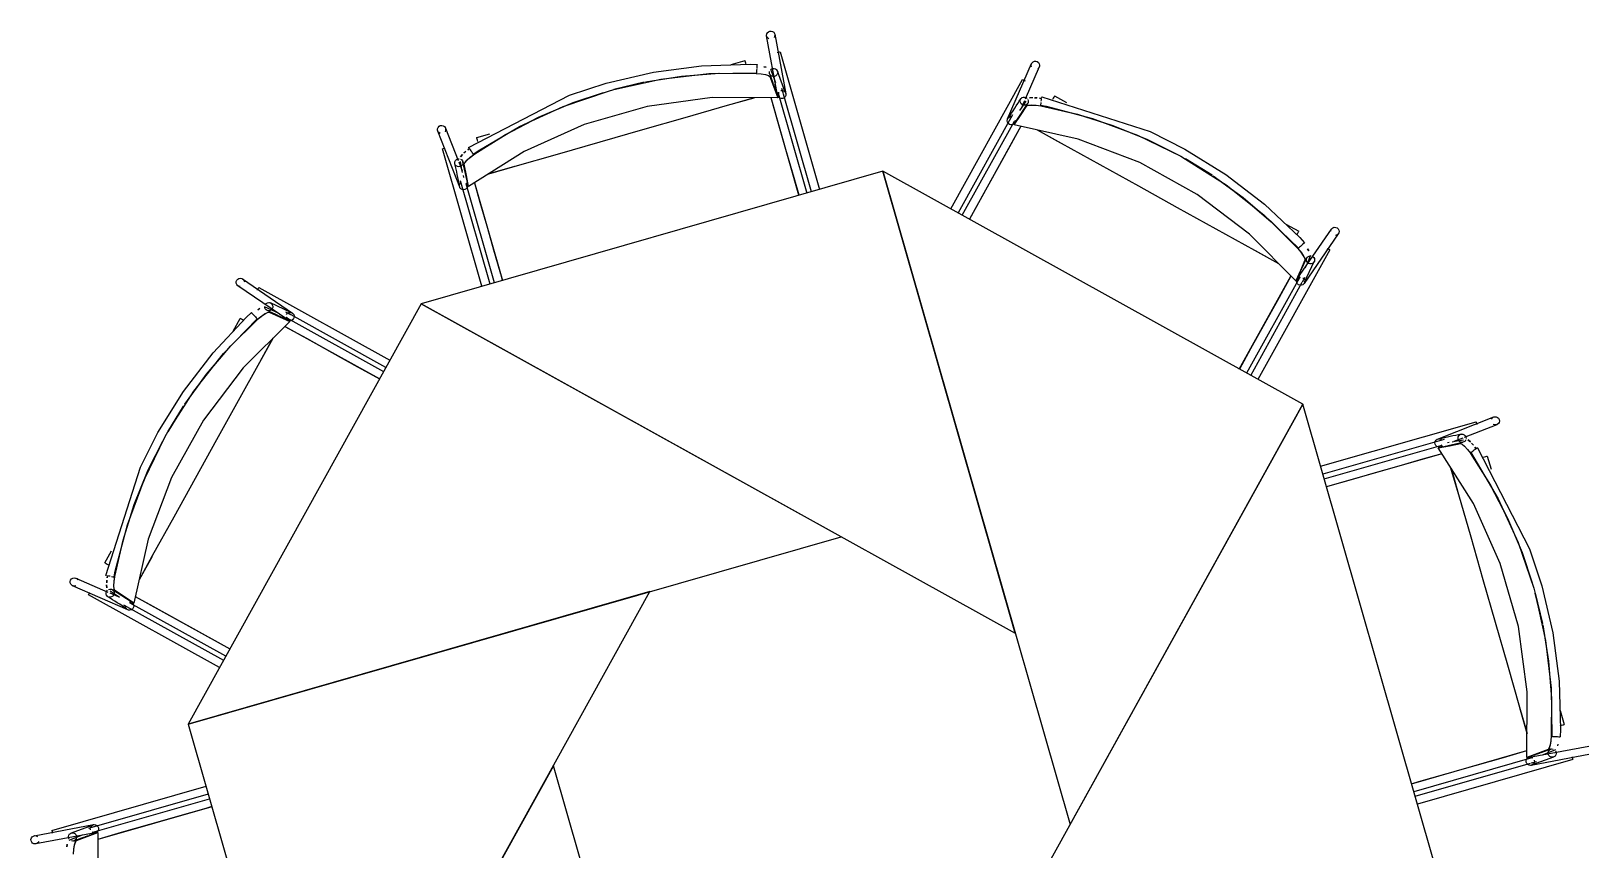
# Model space of a CAD drawing. Header units: metres. Extents: x 3.2 to 22.3, y 0.7 to 22.8.
# Drawn here: x 15.947 to 16.755, y 17.988 to 18.415 of the extents above; entities that cross this region are included whole.
import ezdxf

# ---------------------------------------------------------------- set-up
doc = ezdxf.new("R2010")
doc.units = ezdxf.units.M
for name, color, linetype in [('ARREDI', 9, 'Continuous'), ('PARETI_STRUTTURE', 7, 'Continuous'), ('PORTE_SCALE', 2, 'Continuous')]:
    doc.layers.add(name, color=color, linetype=linetype)

msp = doc.modelspace()

# ---------------------------------------------------------------- linework, layer by layer
at = {"layer": 'ARREDI'}
for points in [[(16.33163, 18.41049), (16.33104, 18.41092), (16.33062, 18.41154), (16.33047, 18.41202), (16.33047, 18.41203), (16.33044, 18.41227), (16.33052, 18.41302), (16.33086, 18.41368)], [(16.33085, 18.41368), (16.33139, 18.41419), (16.33209, 18.4145), (16.33284, 18.41455), (16.33356, 18.41434), (16.33416, 18.4139), (16.33457, 18.41329), (16.33472, 18.41282), (16.33472, 18.4128), (16.33475, 18.41257), (16.33467, 18.41182), (16.33434, 18.41115)], [(16.33604, 18.40327), (16.33668, 18.40345)], [(16.33746, 18.40367), (16.33718, 18.40359), (16.33668, 18.40345)], [(16.33751, 18.40368), (16.33749, 18.40368)], [(16.31926, 18.3991), (16.31925, 18.39913)], [(16.31985, 18.39703), (16.31964, 18.39774), (16.31946, 18.39837), (16.31933, 18.39883), (16.31925, 18.3991)], [(16.32536, 18.39279), (16.32537, 18.39302), (16.32539, 18.39348), (16.32543, 18.39412)], [(16.32543, 18.39412), (16.32547, 18.39485)], [(16.32549, 18.39512), (16.32551, 18.3956), (16.32556, 18.39627), (16.32558, 18.39677), (16.3256, 18.39705), (16.3256, 18.39709), (16.3256, 18.39707), (16.32558, 18.39684)], [(16.32896, 18.39588), (16.33026, 18.39565)], [(16.33019, 18.39565), (16.32896, 18.39587)], [(16.33582, 18.39168), (16.33528, 18.39117), (16.33459, 18.39085), (16.33385, 18.39079), (16.33313, 18.39099), (16.33253, 18.39141), (16.33253, 18.39142), (16.33213, 18.39202), (16.33207, 18.39216), (16.33195, 18.39272), (16.33205, 18.39346)], [(16.33249, 18.39461), (16.33461, 18.38908), (16.33513, 18.38773)], [(16.33292, 18.39465), (16.33361, 18.39495), (16.33435, 18.39502), (16.33507, 18.39483), (16.33567, 18.3944), (16.33571, 18.39436), (16.33607, 18.3938), (16.33613, 18.39366), (16.33625, 18.39308), (16.33615, 18.39234), (16.33582, 18.39168)], [(16.46875, 18.39583), (16.46858, 18.39656), (16.46867, 18.39731), (16.46875, 18.39753), (16.46875, 18.39754), (16.469, 18.39796), (16.46954, 18.39847), (16.47024, 18.39876), (16.47099, 18.39881), (16.47171, 18.39858), (16.4723, 18.39813), (16.47272, 18.39751)], [(16.47272, 18.39751), (16.47289, 18.39679), (16.4728, 18.39604), (16.47272, 18.39581), (16.47272, 18.3958), (16.47247, 18.39538), (16.47193, 18.39487)], [(16.33215, 18.39076), (16.33426, 18.38523), (16.33636, 18.3797), (16.30214, 18.3799), (16.26819, 18.37522), (16.23524, 18.36577), (16.20397, 18.35174), (16.17504, 18.33345), (16.17389, 18.33924), (16.17275, 18.34505), (16.17307, 18.34588), (16.17417, 18.34717), (16.17587, 18.34872), (16.17782, 18.35017)], [(16.26665, 18.38785), (16.25076, 18.38399)], [(16.25077, 18.38399), (16.2666, 18.38785)], [(16.26722, 18.38797), (16.28616, 18.391), (16.30556, 18.3925), (16.325, 18.39243)], [(16.26725, 18.38798), (16.28624, 18.39101), (16.30567, 18.39251), (16.32514, 18.39243)], [(16.32514, 18.39242), (16.32757, 18.39221), (16.32983, 18.39181), (16.33145, 18.39128), (16.33215, 18.39076)], [(16.32514, 18.39242), (16.3277, 18.3922), (16.32992, 18.3918), (16.33149, 18.39128), (16.33217, 18.39076)], [(16.464, 18.38926), (16.46398, 18.38927)], [(16.46403, 18.38925), (16.46429, 18.38911), (16.46474, 18.38886)], [(16.46474, 18.38885), (16.46532, 18.38853)], [(16.17782, 18.35018), (16.19429, 18.36057), (16.21156, 18.3696), (16.22951, 18.3772), (16.24537, 18.38245)], [(16.17793, 18.35026), (16.19439, 18.36062), (16.21163, 18.36962), (16.22955, 18.37721), (16.24536, 18.38244)], [(16.18555, 18.34009), (16.19931, 18.34404), (16.22144, 18.35038), (16.24363, 18.35674), (16.26585, 18.36312), (16.28805, 18.36948), (16.31016, 18.37583), (16.32394, 18.37977)], [(16.32395, 18.37977), (16.31053, 18.37591)], [(16.34739, 18.32891), (16.34477, 18.33805), (16.34056, 18.35275), (16.33635, 18.36745), (16.33282, 18.37973)], [(16.33636, 18.37971), (16.33664, 18.38271)], [(16.33664, 18.3827), (16.33636, 18.3797)], [(16.34011, 18.3802), (16.33957, 18.37969), (16.33888, 18.37938), (16.33813, 18.37932), (16.3374, 18.37953), (16.33681, 18.37998)], [(16.33786, 18.38354), (16.33861, 18.3836), (16.33933, 18.38339), (16.33994, 18.38295), (16.34036, 18.38233), (16.34049, 18.38186), (16.34049, 18.38185), (16.34054, 18.38161), (16.34045, 18.38086), (16.34012, 18.3802)], [(16.4626, 18.37302), (16.46352, 18.37439), (16.46594, 18.37796)], [(16.46292, 18.3772), (16.46274, 18.37792), (16.46282, 18.37866), (16.46307, 18.37918), (16.46316, 18.37932), (16.46364, 18.37978), (16.46369, 18.37981), (16.46437, 18.38009), (16.4651, 18.38011), (16.46582, 18.37989), (16.46642, 18.37943)], [(16.46683, 18.37881), (16.46701, 18.37809), (16.46693, 18.37735), (16.46668, 18.37682), (16.4666, 18.37668), (16.46607, 18.3762), (16.46539, 18.37592), (16.46465, 18.37589), (16.46393, 18.37611), (16.46333, 18.37657), (16.46292, 18.3772)], [(16.46761, 18.37967), (16.46925, 18.3798)], [(16.46932, 18.37979), (16.46764, 18.37965)], [(16.47023, 18.37975), (16.47151, 18.3797)], [(16.47161, 18.37968), (16.47046, 18.37974)], [(16.47396, 18.37935), (16.47289, 18.3795)], [(16.4729, 18.37951), (16.47397, 18.37935)], [(16.47361, 18.37723), (16.4735, 18.3766), (16.47341, 18.37615), (16.47337, 18.37592)], [(16.47372, 18.37796), (16.47385, 18.3787), (16.47396, 18.37935)], [(16.47405, 18.37985), (16.47409, 18.38012), (16.47411, 18.38017), (16.47411, 18.38015)], [(16.48073, 18.38069), (16.48061, 18.38045), (16.48037, 18.38004), (16.48005, 18.37945), (16.47969, 18.37881)], [(16.45616, 18.36697), (16.45598, 18.3677), (16.45608, 18.36845), (16.45616, 18.36867), (16.45616, 18.36868), (16.45641, 18.3691), (16.45695, 18.36961), (16.45765, 18.36991), (16.4584, 18.36995)], [(16.61132, 18.29508), (16.60892, 18.28967), (16.60649, 18.28428), (16.58242, 18.30862), (16.55511, 18.32931), (16.52513, 18.34594), (16.4931, 18.35813), (16.45971, 18.36565), (16.46299, 18.37056), (16.46629, 18.37547), (16.4671, 18.37583), (16.46879, 18.37597), (16.47109, 18.37585), (16.4735, 18.37551)], [(16.46627, 18.37547), (16.46705, 18.37583), (16.4687, 18.37598), (16.47097, 18.37587), (16.4735, 18.37551)], [(16.4735, 18.37551), (16.49249, 18.37121), (16.51109, 18.36537), (16.52916, 18.35805), (16.54409, 18.35055)], [(16.47365, 18.37548), (16.4926, 18.37118), (16.51116, 18.36536), (16.52919, 18.35805), (16.54408, 18.35056)], [(16.16009, 18.36119), (16.15945, 18.36158), (16.15899, 18.36216), (16.15888, 18.36239), (16.15888, 18.3624), (16.15876, 18.36287), (16.15878, 18.36362), (16.15906, 18.36432), (16.15957, 18.36487), (16.16023, 18.36522), (16.16098, 18.36533), (16.16171, 18.36518)], [(16.16171, 18.36518), (16.16235, 18.36479), (16.16281, 18.36421), (16.16292, 18.36399), (16.16292, 18.36397), (16.16304, 18.3635), (16.16302, 18.36275), (16.16274, 18.36206)], [(16.46315, 18.36487), (16.45809, 18.35574), (16.45183, 18.34445), (16.44556, 18.33315), (16.43929, 18.32183), (16.43627, 18.31638)], [(16.45988, 18.36652), (16.45934, 18.36601), (16.45864, 18.36571), (16.45789, 18.36569), (16.45717, 18.36589), (16.45657, 18.36635), (16.45616, 18.36698)], [(16.46001, 18.36791), (16.4597, 18.36564)], [(16.48402, 18.35614), (16.47182, 18.36292)], [(16.59775, 18.29312), (16.58521, 18.30006), (16.56509, 18.31121), (16.5449, 18.32241), (16.52468, 18.33362), (16.50448, 18.34481), (16.48436, 18.35596), (16.47183, 18.36291)], [(16.16137, 18.35318), (16.16135, 18.35318), (16.16141, 18.3532), (16.16219, 18.35342)], [(16.16219, 18.35342), (16.16283, 18.3536)], [(16.17457, 18.35257), (16.17543, 18.35323)], [(16.17543, 18.35322), (16.17457, 18.35257)], [(16.17497, 18.35389), (16.17495, 18.3539)], [(16.17498, 18.35386), (16.17514, 18.35363), (16.17543, 18.35322), (16.17582, 18.35268), (16.17625, 18.35206), (16.17667, 18.35147)], [(16.17987, 18.35689), (16.17966, 18.35761), (16.17948, 18.35823), (16.17934, 18.35871), (16.17927, 18.35896)], [(16.16915, 18.34389), (16.16851, 18.34428), (16.16805, 18.34485), (16.16784, 18.34541), (16.16781, 18.34556), (16.16783, 18.34623), (16.16784, 18.34628), (16.16812, 18.34696), (16.16863, 18.3475), (16.16928, 18.34785), (16.17003, 18.34795)], [(16.17077, 18.3478), (16.17141, 18.34741), (16.17187, 18.34684), (16.17208, 18.34628), (16.17211, 18.34613), (16.17208, 18.34542), (16.17208, 18.34541), (16.1718, 18.34473), (16.17129, 18.34418), (16.17063, 18.34384), (16.16988, 18.34374), (16.16915, 18.34389)], [(16.17072, 18.34894), (16.17177, 18.35021)], [(16.17183, 18.35024), (16.17074, 18.34896)], [(16.17188, 18.34071), (16.17156, 18.34234), (16.17074, 18.34656)], [(16.1725, 18.35087), (16.17345, 18.35173)], [(16.17354, 18.35179), (16.17251, 18.35086)], [(16.17274, 18.34504), (16.17303, 18.34584), (16.1741, 18.34712), (16.17577, 18.34864), (16.17782, 18.35018)], [(16.17744, 18.35038), (16.1773, 18.35057), (16.17703, 18.35095), (16.17667, 18.35146)], [(16.56296, 18.33934), (16.54899, 18.34784)], [(16.549, 18.34784), (16.56292, 18.33937)], [(16.17219, 18.33916), (16.17237, 18.33821)], [(16.19896, 18.34392), (16.18554, 18.34009)], [(16.56345, 18.33902), (16.57897, 18.32776), (16.59375, 18.31511), (16.60745, 18.30132)], [(16.56347, 18.339), (16.57904, 18.32771), (16.59383, 18.31503), (16.60754, 18.30121)], [(16.17159, 18.33188), (16.17096, 18.33227), (16.1705, 18.33285), (16.17039, 18.33308), (16.17039, 18.33309), (16.17026, 18.33356), (16.17029, 18.33431), (16.17057, 18.33501), (16.17108, 18.33556)], [(16.17455, 18.33419), (16.17452, 18.33344), (16.17424, 18.33275), (16.17374, 18.33219), (16.17307, 18.33184), (16.17232, 18.33173), (16.17159, 18.33188)], [(16.17365, 18.33527), (16.17504, 18.33345)], [(16.17802, 18.33533), (16.1809, 18.32531), (16.18446, 18.31289), (16.18802, 18.30047), (16.19159, 18.28803), (16.19259, 18.28453)], [(16.62479, 18.31013), (16.62493, 18.31086), (16.62517, 18.31129), (16.62517, 18.31131), (16.62532, 18.3115), (16.6259, 18.31196), (16.62661, 18.3122)], [(16.62661, 18.3122), (16.62736, 18.31219), (16.62805, 18.31191), (16.62862, 18.31141), (16.629, 18.31076), (16.62911, 18.31002), (16.62897, 18.30929), (16.62873, 18.30886), (16.62873, 18.30884), (16.62858, 18.30865), (16.628, 18.30819), (16.62729, 18.30795)], [(16.60706, 18.30821), (16.60742, 18.30886), (16.60774, 18.30943), (16.60797, 18.30986), (16.6081, 18.31008)], [(16.61098, 18.30402), (16.61115, 18.30417), (16.61117, 18.30419), (16.61113, 18.30416), (16.61092, 18.30398), (16.61005, 18.3032), (16.60949, 18.3027), (16.60895, 18.3022)], [(16.59776, 18.2931), (16.58554, 18.29986)], [(16.60753, 18.30121), (16.60911, 18.29934), (16.61042, 18.29745), (16.6112, 18.29595), (16.61132, 18.29507)], [(16.60755, 18.30121), (16.6092, 18.29925), (16.61048, 18.29739), (16.61123, 18.29592), (16.61134, 18.29505)], [(16.60895, 18.30221), (16.60848, 18.30177), (16.60813, 18.30147), (16.60796, 18.30132)], [(16.61428, 18.29756), (16.61188, 18.29214), (16.61128, 18.29082)], [(16.61457, 18.29313), (16.61382, 18.29315), (16.61312, 18.29341), (16.61255, 18.2939), (16.61219, 18.29453), (16.61206, 18.29526), (16.61206, 18.29527), (16.6122, 18.29598), (16.61225, 18.29612), (16.61257, 18.2966), (16.61316, 18.29706), (16.61387, 18.2973)], [(16.61339, 18.29992), (16.61268, 18.30095)], [(16.61269, 18.30094), (16.61344, 18.29987)], [(16.61532, 18.29702), (16.61589, 18.29653), (16.61627, 18.29589), (16.61639, 18.29517), (16.61638, 18.2951), (16.61625, 18.29445), (16.61618, 18.29431), (16.61586, 18.29382), (16.61528, 18.29336), (16.61457, 18.29313)], [(16.62292, 18.30117), (16.6235, 18.30085)], [(16.62424, 18.30044), (16.62425, 18.30042), (16.62421, 18.30045), (16.62395, 18.3006), (16.6235, 18.30085)], [(16.05377, 18.28317), (16.05379, 18.28392), (16.05406, 18.28462), (16.05456, 18.28519), (16.05522, 18.28556), (16.05595, 18.28567), (16.05669, 18.28553), (16.05712, 18.2853), (16.05713, 18.2853), (16.05733, 18.28515), (16.05779, 18.28456), (16.05802, 18.28385)], [(16.05585, 18.28136), (16.05511, 18.28149), (16.05468, 18.28173), (16.05467, 18.28173), (16.05447, 18.28188), (16.05401, 18.28247), (16.05378, 18.28317)], [(16.06481, 18.27948), (16.06513, 18.28006)], [(16.06554, 18.2808), (16.06555, 18.28082), (16.06552, 18.28078), (16.06537, 18.28051), (16.06512, 18.28007)], [(16.60399, 18.2868), (16.5978, 18.27561), (16.5904, 18.26225), (16.58298, 18.24888), (16.57712, 18.23831)], [(16.60649, 18.28428), (16.6088, 18.28621)], [(16.60881, 18.28621), (16.60649, 18.28428)], [(16.60949, 18.28198), (16.60874, 18.28199), (16.60804, 18.28227), (16.60747, 18.28277), (16.60711, 18.28342), (16.60699, 18.28416)], [(16.61025, 18.28594), (16.61082, 18.28544), (16.61119, 18.28479), (16.61131, 18.28405), (16.61116, 18.28331), (16.61094, 18.28288), (16.61094, 18.28287), (16.61078, 18.28268), (16.6102, 18.28222), (16.60949, 18.28198)], [(16.06896, 18.27189), (16.06945, 18.27246), (16.07008, 18.27283), (16.07081, 18.27296), (16.07088, 18.27294), (16.07153, 18.27282), (16.07167, 18.27275), (16.07215, 18.27243), (16.07261, 18.27185), (16.07285, 18.27114)], [(16.0709, 18.26789), (16.0763, 18.26548), (16.08169, 18.26305), (16.05736, 18.23898), (16.03666, 18.21168), (16.02004, 18.18169), (16.00784, 18.14966), (16.00033, 18.11627), (15.99541, 18.11955), (15.99051, 18.12286), (15.99015, 18.12366), (15.99001, 18.12536), (15.99012, 18.12765), (15.99047, 18.13007)], [(16.02695, 18.22001), (16.03821, 18.23554), (16.05087, 18.25031), (16.06466, 18.26401)], [(16.02697, 18.22003), (16.03826, 18.2356), (16.05094, 18.2504), (16.06476, 18.2641)], [(16.05777, 18.26362), (16.05711, 18.26398), (16.05655, 18.2643), (16.05611, 18.26454), (16.05589, 18.26466)], [(16.06196, 18.26754), (16.0618, 18.26771), (16.06179, 18.26774), (16.06182, 18.2677), (16.062, 18.26749), (16.06278, 18.26661), (16.06328, 18.26606), (16.06378, 18.26551)], [(16.06377, 18.26551), (16.0642, 18.26504), (16.06451, 18.26469), (16.06466, 18.26453)], [(16.06476, 18.2641), (16.06664, 18.26568), (16.06853, 18.26698), (16.07003, 18.26776), (16.0709, 18.26789)], [(16.06477, 18.26411), (16.06673, 18.26576), (16.06859, 18.26704), (16.07006, 18.26779), (16.07092, 18.2679)], [(16.06503, 18.26925), (16.0661, 18.27)], [(16.06605, 18.26995), (16.06503, 18.26925)], [(16.06841, 18.27085), (16.07383, 18.26844), (16.07515, 18.26785)], [(16.07284, 18.27114), (16.07283, 18.27039), (16.07257, 18.26968), (16.07208, 18.26911), (16.07144, 18.26875), (16.07072, 18.26862), (16.07071, 18.26862), (16.07, 18.26876), (16.06986, 18.26882), (16.06937, 18.26914), (16.06891, 18.26972), (16.06868, 18.27043)], [(16.0817, 18.26305), (16.07976, 18.26537)], [(16.07977, 18.26537), (16.0817, 18.26305)], [(16.08003, 18.26682), (16.08053, 18.26739), (16.08119, 18.26775), (16.08192, 18.26787), (16.08266, 18.26772), (16.08309, 18.2675), (16.0831, 18.2675), (16.0833, 18.26735), (16.08376, 18.26676), (16.08399, 18.26606)], [(16.084, 18.26605), (16.08398, 18.2653), (16.08371, 18.26461), (16.08321, 18.26404), (16.08255, 18.26368), (16.08182, 18.26355)], [(16.07918, 18.26056), (16.09036, 18.25437), (16.10372, 18.24696), (16.11709, 18.23955), (16.12851, 18.23321)], [(16.07286, 18.25431), (16.06591, 18.24177), (16.05476, 18.22166), (16.04357, 18.20146), (16.03236, 18.18124), (16.02116, 18.16105), (16.01001, 18.14092), (16.00307, 18.12839)], [(16.07287, 18.25433), (16.06611, 18.2421)], [(16.0263, 18.21897), (16.01813, 18.20555)], [(16.01814, 18.20556), (16.02629, 18.21897)], [(16.70062, 18.21083), (16.70062, 18.21084), (16.70063, 18.21079), (16.70072, 18.21051), (16.70086, 18.21001)], [(16.70086, 18.21001), (16.70104, 18.20937)], [(16.70863, 18.21211), (16.70902, 18.21275), (16.7096, 18.2132), (16.70982, 18.21331), (16.70984, 18.21331), (16.71031, 18.21344), (16.71106, 18.21341), (16.71175, 18.21313), (16.71231, 18.21262), (16.71266, 18.21197), (16.71277, 18.21122), (16.71261, 18.21048)], [(16.71262, 18.21048), (16.71223, 18.20985), (16.71165, 18.20939), (16.71142, 18.20928), (16.71141, 18.20928), (16.71094, 18.20915), (16.71019, 18.20918), (16.70949, 18.20946)], [(15.99046, 18.13007), (15.99477, 18.14905), (16.0006, 18.16765), (16.00792, 18.18572), (16.01542, 18.20065)], [(15.9905, 18.13021), (15.9948, 18.14917), (16.00062, 18.16772), (16.00793, 18.18575), (16.01541, 18.20064)], [(16.68162, 18.19765), (16.68087, 18.19768), (16.68018, 18.19795), (16.67962, 18.19845), (16.67928, 18.19912), (16.67917, 18.19987), (16.67932, 18.20061)], [(16.67932, 18.2006), (16.67971, 18.20124), (16.68029, 18.2017), (16.68051, 18.20181), (16.68053, 18.20181), (16.681, 18.20193), (16.68175, 18.20191), (16.68244, 18.20163), (16.683, 18.20112)], [(16.73819, 18.04004), (16.73266, 18.03793), (16.72714, 18.03583), (16.72733, 18.07006), (16.72265, 18.104), (16.71321, 18.13696), (16.69918, 18.16822), (16.68089, 18.19715), (16.68668, 18.19831), (16.69248, 18.19945), (16.69332, 18.19913), (16.69461, 18.19803), (16.69615, 18.19632), (16.69761, 18.19438)], [(16.68659, 18.20001), (16.68565, 18.19982)], [(16.68815, 18.20032), (16.68977, 18.20064), (16.69399, 18.20146)], [(16.69523, 18.20142), (16.69484, 18.20078), (16.69427, 18.20032), (16.69372, 18.20012), (16.69356, 18.20009), (16.69286, 18.20012), (16.69284, 18.20012), (16.69216, 18.20039), (16.69162, 18.20091), (16.69127, 18.20156), (16.69118, 18.20231), (16.69133, 18.20305)], [(16.69133, 18.20305), (16.69172, 18.20369), (16.69229, 18.20415), (16.69284, 18.20436), (16.693, 18.20438), (16.69366, 18.20437), (16.69372, 18.20436), (16.6944, 18.20408), (16.69494, 18.20356), (16.69529, 18.20291), (16.69538, 18.20216)], [(16.69247, 18.19946), (16.69328, 18.19917), (16.69456, 18.1981), (16.69607, 18.19643), (16.69761, 18.19437)], [(16.69638, 18.20148), (16.69764, 18.20042)], [(16.69767, 18.20037), (16.6964, 18.20145)], [(16.69923, 18.19866), (16.6983, 18.19969)], [(16.6983, 18.19969), (16.69916, 18.19875)], [(16.68277, 18.19417), (16.67274, 18.1913), (16.66032, 18.18774), (16.64791, 18.18417), (16.63546, 18.1806), (16.62303, 18.17705)], [(16.6827, 18.19854), (16.68088, 18.19715)], [(16.69762, 18.19438), (16.70801, 18.1779), (16.71703, 18.16064), (16.72463, 18.14268), (16.72988, 18.12682)], [(16.6977, 18.19426), (16.70806, 18.17782), (16.71706, 18.16057), (16.72464, 18.14265), (16.72988, 18.12683)], [(16.69781, 18.19476), (16.69801, 18.1949), (16.69838, 18.19516), (16.6989, 18.19552)], [(16.70129, 18.19722), (16.70107, 18.19705), (16.70065, 18.19676), (16.70011, 18.19637), (16.6995, 18.19594), (16.6989, 18.19552)], [(16.70066, 18.19677), (16.7, 18.19763)], [(16.70001, 18.19762), (16.70066, 18.19676)], [(16.70132, 18.19723), (16.70134, 18.19724)], [(16.70432, 18.19233), (16.70504, 18.19254), (16.70567, 18.19272), (16.70614, 18.19286), (16.70639, 18.19292)], [(16.69136, 18.17324), (16.68752, 18.18666)], [(16.68753, 18.18665), (16.69147, 18.17288), (16.69782, 18.15076), (16.70418, 18.12856), (16.71056, 18.10634), (16.71692, 18.08415), (16.72326, 18.06204), (16.72721, 18.04826)], [(15.98529, 18.1373), (15.98552, 18.13717), (15.98594, 18.13694), (15.98652, 18.13662), (15.98716, 18.13626)], [(16.00984, 18.14058), (16.00306, 18.12839)], [(15.97014, 18.12531), (15.96942, 18.12513), (15.96867, 18.12523), (15.96845, 18.12531), (15.96843, 18.12531), (15.96801, 18.12556), (15.9675, 18.12611), (15.96721, 18.1268), (15.96717, 18.12755), (15.96739, 18.12827), (15.96785, 18.12887), (15.96846, 18.12929)], [(15.96847, 18.12928), (15.96919, 18.12946), (15.96994, 18.12937), (15.97016, 18.12928), (15.97017, 18.12928), (15.97059, 18.12903), (15.97111, 18.12849)], [(15.98613, 18.13062), (15.98585, 18.13066), (15.98581, 18.13067), (15.98582, 18.13067)], [(15.98622, 18.12679), (15.98628, 18.12807)], [(15.98629, 18.12818), (15.98624, 18.12702)], [(15.98647, 18.12946), (15.98662, 18.13053)], [(15.98663, 18.13052), (15.98648, 18.12945)], [(15.98802, 18.13029), (15.98728, 18.13041), (15.98663, 18.13052)], [(15.98875, 18.13017), (15.98937, 18.13006), (15.98983, 18.12998), (15.99005, 18.12993)], [(15.99051, 18.12284), (15.99015, 18.12362), (15.98999, 18.12527), (15.9901, 18.12753), (15.99046, 18.13006)], [(15.97671, 18.12056), (15.9767, 18.12055)], [(15.97673, 18.12059), (15.97687, 18.12086), (15.97712, 18.1213)], [(15.97712, 18.1213), (15.97744, 18.12189)], [(15.98878, 18.11949), (15.98805, 18.11931), (15.98732, 18.11939), (15.98679, 18.11962), (15.98665, 18.11972), (15.98619, 18.12019), (15.98616, 18.12025), (15.98589, 18.12093), (15.98586, 18.12167), (15.98608, 18.12239), (15.98654, 18.12299)], [(15.98631, 18.12417), (15.98617, 18.12581)], [(15.98618, 18.12588), (15.98632, 18.1242)], [(15.98717, 18.1234), (15.98789, 18.12358), (15.98863, 18.12349), (15.98915, 18.12326), (15.98929, 18.12316), (15.98978, 18.12263), (15.99006, 18.12195), (15.99008, 18.12122), (15.98986, 18.12049), (15.9894, 18.1199), (15.98878, 18.11948)], [(15.99296, 18.11917), (15.99158, 18.12008), (15.98801, 18.1225)], [(16.00111, 18.11971), (16.01023, 18.11466), (16.02152, 18.10839), (16.03283, 18.10213), (16.04415, 18.09585), (16.05044, 18.09236)], [(16.73142, 18.12142), (16.73529, 18.10559)], [(16.73529, 18.10555), (16.73143, 18.12143)], [(15.999, 18.11272), (15.99828, 18.11254), (15.99753, 18.11264), (15.99731, 18.11272), (15.99729, 18.11272), (15.99688, 18.11297), (15.99636, 18.11352), (15.99607, 18.11421), (15.99603, 18.11496)], [(15.99807, 18.11657), (16.00033, 18.11627)], [(15.99946, 18.11644), (15.99997, 18.1159), (16.00025, 18.11521), (16.00029, 18.11446), (16.00008, 18.11374), (15.99962, 18.11314), (15.999, 18.11272)], [(16.73541, 18.10497), (16.7383, 18.08685)], [(16.73542, 18.10494), (16.73845, 18.08596), (16.73993, 18.06653), (16.73986, 18.04706)], [(16.73843, 18.08603), (16.73993, 18.06663), (16.73986, 18.0472)], [(16.72721, 18.04825), (16.72335, 18.06166)], [(16.73986, 18.04706), (16.73965, 18.04462), (16.73925, 18.04236), (16.73872, 18.04075), (16.73819, 18.04004)], [(16.73986, 18.04705), (16.73964, 18.0445), (16.73923, 18.04227), (16.73872, 18.0407), (16.73819, 18.04002)], [(16.74022, 18.04683), (16.74046, 18.04682), (16.74092, 18.04681), (16.74156, 18.04676)], [(16.74155, 18.04676), (16.74229, 18.04672), (16.74304, 18.04668), (16.74371, 18.04664), (16.74421, 18.04661), (16.74448, 18.0466), (16.74452, 18.0466), (16.74451, 18.0466), (16.74427, 18.04661)], [(16.74446, 18.05235), (16.74517, 18.05256), (16.74581, 18.05274), (16.74627, 18.05286), (16.74653, 18.05294)], [(16.74653, 18.05293), (16.74656, 18.05295)], [(16.66697, 18.02211), (16.67081, 18.02322), (16.68548, 18.02742), (16.70019, 18.03164), (16.71488, 18.03585), (16.72716, 18.03936)], [(16.74204, 18.03971), (16.73651, 18.03758), (16.73517, 18.03707)], [(16.73912, 18.03637), (16.73861, 18.03691), (16.73829, 18.03761), (16.73823, 18.03834), (16.73842, 18.03907), (16.73884, 18.03966), (16.73886, 18.03966), (16.73945, 18.04007), (16.73959, 18.04012), (16.74016, 18.04025), (16.7409, 18.04015)], [(16.74208, 18.03928), (16.74239, 18.03858), (16.74246, 18.03785), (16.74226, 18.03713), (16.74183, 18.03653), (16.74179, 18.03649), (16.74124, 18.03613), (16.7411, 18.03607), (16.74051, 18.03594), (16.73978, 18.03604), (16.73911, 18.03638)], [(16.74324, 18.0428), (16.74308, 18.04194)], [(16.72764, 18.03208), (16.72712, 18.03262), (16.72682, 18.03332), (16.72676, 18.03407), (16.72697, 18.03479), (16.72741, 18.03539)], [(16.73014, 18.03555), (16.72714, 18.03583)], [(16.72715, 18.03583), (16.73015, 18.03556)], [(16.73098, 18.03434), (16.73103, 18.03359), (16.73083, 18.03287), (16.73038, 18.03226), (16.72977, 18.03184), (16.7293, 18.0317), (16.72928, 18.0317), (16.72905, 18.03166), (16.7283, 18.03174), (16.72763, 18.03208)], [(16.75071, 18.03615), (16.75089, 18.03551)], [(16.75111, 18.03474), (16.75102, 18.03502), (16.75089, 18.03552)], [(16.75112, 18.03469), (16.75112, 18.0347)], [(16.04107, 18.01018), (16.03787, 18.00926), (16.02321, 18.00505), (16.0085, 18.00084), (15.99382, 17.99664), (15.98153, 17.99311)], [(15.95757, 17.99779), (15.95757, 17.99778)], [(15.95758, 17.99774), (15.95767, 17.99746), (15.9578, 17.99696)], [(15.97771, 17.99814), (15.97766, 17.99889), (15.97786, 17.99961), (15.97831, 18.00022), (15.97892, 18.00064), (15.97939, 18.00078), (15.97941, 18.00078), (15.97964, 18.00082), (15.98039, 18.00074), (15.98106, 18.0004)], [(15.98105, 18.0004), (15.98157, 17.99986), (15.98187, 17.99916), (15.98193, 17.99841), (15.98172, 17.99769), (15.98128, 17.99709)], [(15.94758, 17.99113), (15.94706, 17.99167), (15.94676, 17.99237), (15.9467, 17.99312), (15.94691, 17.99384), (15.94735, 17.99444), (15.94797, 17.99486), (15.94844, 17.99501), (15.94845, 17.99501), (15.94869, 17.99504), (15.94944, 17.99495), (15.9501, 17.99462)], [(15.95077, 17.99192), (15.95034, 17.99132), (15.94971, 17.9909), (15.94924, 17.99075), (15.94922, 17.99075), (15.94899, 17.99072), (15.94824, 17.99081), (15.94757, 17.99113)], [(15.95799, 17.99632), (15.9578, 17.99696)], [(15.96537, 17.98925), (15.96561, 17.99054)], [(15.9656, 17.99048), (15.96538, 17.98924)], [(15.96661, 17.9932), (15.9663, 17.9939), (15.96623, 17.99463), (15.96643, 17.99535), (15.96686, 17.99595), (15.9669, 17.99599), (15.96745, 17.99635), (15.96759, 17.99641), (15.96818, 17.99654), (15.96891, 17.99644), (15.96958, 17.9961)], [(15.96665, 17.99277), (15.97217, 17.9949), (15.97352, 17.99541)], [(15.96957, 17.99611), (15.97009, 17.99557), (15.9704, 17.99487), (15.97046, 17.99414), (15.97027, 17.99341), (15.96985, 17.99282), (15.96984, 17.99282), (15.96924, 17.99241), (15.9691, 17.99236), (15.96853, 17.99223), (15.96779, 17.99233)], [(15.96883, 17.98543), (15.96905, 17.98798), (15.96946, 17.99021), (15.96997, 17.99178), (15.9705, 17.99246)], [(15.96883, 17.98542), (15.96904, 17.98785), (15.96944, 17.99012), (15.96996, 17.99173), (15.9705, 17.99244)], [(15.9705, 17.99244), (15.97602, 17.99455), (15.98155, 17.99665), (15.98136, 17.96242), (15.98604, 17.92848), (15.99548, 17.89552), (16.00951, 17.86426), (16.0278, 17.83533), (16.02201, 17.83417), (16.01621, 17.83303), (16.01537, 17.83335), (16.01408, 17.83445), (16.01254, 17.83616), (16.01108, 17.8381)], [(15.97855, 17.99693), (15.98155, 17.99665)], [(15.98155, 17.99665), (15.97855, 17.99692)]]:
    msp.add_lwpolyline(points, dxfattribs=at)
for points in [[(16.46015, 18.10056), (16.39109, 18.34144), (16.15022, 18.27237)], [(16.48876, 18.00079), (16.61024, 18.21994), (16.39109, 18.34143)], [(16.36937, 18.15088), (16.15022, 18.27237), (16.02873, 18.05322)], [(16.43843, 17.91001), (16.67931, 17.97908), (16.61024, 18.21994)], [(16.2696, 18.12228), (16.02872, 18.05322), (16.09779, 17.81235)], [(16.21928, 18.0315), (16.09779, 17.81235), (16.31695, 17.69086)]]:
    msp.add_lwpolyline(points, close=True, dxfattribs=at)
at = {"layer": 'PARETI_STRUTTURE'}
for points in [[(16.33624, 18.38106), (16.33047, 18.41202)], [(16.33472, 18.41282), (16.3405, 18.38186)], [(16.3375, 18.40369), (16.35807, 18.33197)], [(16.24686, 18.38741), (16.27148, 18.39316), (16.29655, 18.39644), (16.32182, 18.3972), (16.3256, 18.39709)], [(16.3119, 18.39701), (16.31925, 18.39913)], [(16.3401, 18.38259), (16.33613, 18.39366)], [(16.45617, 18.36868), (16.46875, 18.39754)], [(16.47272, 18.39581), (16.46543, 18.3791)], [(16.17495, 18.3539), (16.22765, 18.38107), (16.24686, 18.38742)], [(16.24805, 18.38324), (16.25084, 18.38403), (16.27533, 18.38943), (16.30025, 18.39237), (16.32536, 18.39277)], [(16.33207, 18.39216), (16.33213, 18.39199), (16.33217, 18.39188), (16.33225, 18.39163), (16.33231, 18.39151), (16.33252, 18.39088), (16.33257, 18.39077), (16.33274, 18.39027), (16.3328, 18.39015), (16.33292, 18.38977), (16.33296, 18.38966), (16.333, 18.38953), (16.33306, 18.38941), (16.33323, 18.38891), (16.33328, 18.38878), (16.33332, 18.38866), (16.33337, 18.38855), (16.33345, 18.3883), (16.3335, 18.38817), (16.33371, 18.38755), (16.33377, 18.38742), (16.33381, 18.38731), (16.33394, 18.38694), (16.33399, 18.38681), (16.33416, 18.38631), (16.3342, 18.3862), (16.33425, 18.38608), (16.33442, 18.38558), (16.33448, 18.38545), (16.33456, 18.3852), (16.3346, 18.38509), (16.33469, 18.38484), (16.33474, 18.38471), (16.33491, 18.38421), (16.33496, 18.38409), (16.335, 18.38396), (16.33505, 18.38385), (16.33517, 18.38348), (16.33523, 18.38335), (16.33539, 18.38285), (16.33545, 18.38274), (16.33562, 18.38224), (16.33567, 18.38212), (16.3358, 18.38174), (16.33584, 18.38163), (16.33588, 18.38151), (16.33594, 18.38138), (16.33602, 18.38113)], [(16.33411, 18.39089), (16.33438, 18.3899)], [(16.42657, 18.32177), (16.46398, 18.38927)], [(16.17744, 18.35036), (16.17993, 18.35201), (16.20154, 18.36469), (16.22433, 18.37513), (16.24805, 18.38325)], [(16.34737, 18.3289), (16.3328, 18.37972)], [(16.33659, 18.3822), (16.35153, 18.33009)], [(16.33927, 18.38182), (16.33846, 18.38464)], [(16.3539, 18.33077), (16.33934, 18.3816)], [(16.46503, 18.37819), (16.4631, 18.37376)], [(16.4741, 18.38017), (16.53058, 18.36211), (16.54865, 18.35302)], [(16.48075, 18.38072), (16.48699, 18.37726)], [(16.45877, 18.37093), (16.43035, 18.31967)], [(16.46035, 18.36695), (16.46669, 18.37681)], [(16.46392, 18.37514), (16.46442, 18.37604)], [(16.47336, 18.3759), (16.47628, 18.37531), (16.50053, 18.36899), (16.52403, 18.36027), (16.54655, 18.34923)], [(16.17038, 18.33309), (16.15888, 18.3624)], [(16.16292, 18.36398), (16.16958, 18.34701)], [(16.17926, 18.35898), (16.18612, 18.36096)], [(16.43251, 18.31846), (16.45975, 18.3676)], [(16.46317, 18.36486), (16.4363, 18.31637)], [(16.46056, 18.36793), (16.46013, 18.36695)], [(16.18193, 18.28146), (16.16136, 18.35318)], [(16.54865, 18.35302), (16.57012, 18.33967), (16.59017, 18.32425), (16.60858, 18.30693), (16.61117, 18.30418)], [(16.16986, 18.34629), (16.17171, 18.34158)], [(16.17458, 18.33484), (16.17208, 18.34628)], [(16.54655, 18.34923), (16.54906, 18.34781), (16.57022, 18.33431), (16.5899, 18.31877), (16.60794, 18.3013)], [(16.17064, 18.33653), (16.18608, 18.28266)], [(16.17154, 18.34233), (16.17103, 18.34414)], [(16.18846, 18.28334), (16.17369, 18.33486)], [(16.17403, 18.33567), (16.17442, 18.33467)], [(16.17805, 18.33535), (16.19262, 18.28453)], [(16.60144, 18.31383), (16.60812, 18.31012)], [(16.60735, 18.28533), (16.62516, 18.3113)], [(16.62874, 18.30885), (16.61093, 18.28288)], [(16.62425, 18.30042), (16.58683, 18.23292)], [(16.60725, 18.28553), (16.60731, 18.28566), (16.60736, 18.28577), (16.60742, 18.28589), (16.60747, 18.28601), (16.60753, 18.28613), (16.60758, 18.28624), (16.60764, 18.28637), (16.6077, 18.28648), (16.60775, 18.2866), (16.60781, 18.28671), (16.60786, 18.28684), (16.60792, 18.28695), (16.60803, 18.2872), (16.6081, 18.28731), (16.60815, 18.28744), (16.60821, 18.28755), (16.60826, 18.28767), (16.60832, 18.28778), (16.60838, 18.28791), (16.60843, 18.28802), (16.60849, 18.28814), (16.60854, 18.28826), (16.6086, 18.28838), (16.60865, 18.28849), (16.60876, 18.28874), (16.60882, 18.28885), (16.60888, 18.28898), (16.60893, 18.28909), (16.60899, 18.28921), (16.60904, 18.28932), (16.6091, 18.28945), (16.60915, 18.28956), (16.60921, 18.28969), (16.60926, 18.2898), (16.60932, 18.28992), (16.60938, 18.29003), (16.60949, 18.29028), (16.60954, 18.29039), (16.6096, 18.29052), (16.60967, 18.29063), (16.60972, 18.29076), (16.60978, 18.29087), (16.60983, 18.29099), (16.60989, 18.2911), (16.60995, 18.29123), (16.61, 18.29134), (16.61006, 18.29146), (16.61011, 18.29157), (16.61022, 18.29182), (16.61028, 18.29194), (16.61033, 18.29206), (16.61039, 18.29217), (16.61045, 18.2923), (16.6105, 18.29241), (16.61056, 18.29253), (16.61061, 18.29264), (16.61067, 18.29277), (16.61072, 18.29288), (16.61083, 18.29313), (16.61089, 18.29324), (16.61095, 18.29337), (16.611, 18.29348), (16.61106, 18.2936), (16.61111, 18.29371), (16.61117, 18.29384), (16.61124, 18.29395), (16.61129, 18.29407), (16.61135, 18.29419), (16.6114, 18.29431), (16.61146, 18.29442), (16.61157, 18.29467), (16.61163, 18.29478), (16.61168, 18.29491), (16.61174, 18.29502), (16.61179, 18.29514), (16.61185, 18.29526), (16.6119, 18.29538), (16.61196, 18.29549), (16.61201, 18.29562), (16.61207, 18.29573), (16.61213, 18.29585), (16.61218, 18.29596), (16.61224, 18.29609), (16.61225, 18.29612)], [(16.61116, 18.28367), (16.61619, 18.29431)], [(16.6128, 18.29379), (16.61229, 18.29287)], [(16.08065, 18.26392), (16.05468, 18.28173)], [(16.05712, 18.2853), (16.08309, 18.2675)], [(16.06555, 18.28082), (16.1339, 18.24293)], [(16.57709, 18.23833), (16.60398, 18.28682)], [(16.60841, 18.28589), (16.58088, 18.23622)], [(16.58304, 18.23502), (16.60993, 18.28352)], [(16.61003, 18.28372), (16.61146, 18.28629)], [(16.0823, 18.26772), (16.07166, 18.27275)], [(16.01296, 18.20521), (16.02631, 18.22668), (16.04172, 18.24674), (16.05904, 18.26514), (16.06179, 18.26774)], [(16.01674, 18.20312), (16.01816, 18.20563), (16.03166, 18.22678), (16.0472, 18.24646), (16.06467, 18.2645)], [(16.05215, 18.258), (16.05586, 18.26468)], [(16.08044, 18.26382), (16.08032, 18.26387), (16.08021, 18.26393), (16.08008, 18.26398), (16.07997, 18.26404), (16.07985, 18.26409), (16.07973, 18.26415), (16.07961, 18.2642), (16.0795, 18.26426), (16.07937, 18.26432), (16.07926, 18.26437), (16.07914, 18.26443), (16.07903, 18.26448), (16.0789, 18.26454), (16.07878, 18.26461), (16.07866, 18.26466), (16.07854, 18.26472), (16.07843, 18.26477), (16.0783, 18.26483), (16.07819, 18.26488), (16.07807, 18.26494), (16.07796, 18.265), (16.07783, 18.26505), (16.07772, 18.26511), (16.0776, 18.26516), (16.07748, 18.26522), (16.07723, 18.26533), (16.07712, 18.26538), (16.077, 18.26544), (16.07689, 18.2655), (16.07676, 18.26555), (16.07665, 18.26561), (16.07653, 18.26566), (16.07641, 18.26572), (16.07629, 18.26577), (16.07618, 18.26583), (16.07605, 18.26588), (16.07594, 18.26594), (16.07569, 18.26605), (16.07558, 18.26611), (16.07546, 18.26616), (16.07535, 18.26623), (16.07522, 18.26629), (16.07511, 18.26634), (16.07498, 18.2664), (16.07487, 18.26645), (16.07475, 18.26651), (16.07464, 18.26657), (16.07451, 18.26662), (16.0744, 18.26668), (16.07415, 18.26679), (16.07404, 18.26684), (16.07391, 18.2669), (16.0738, 18.26695), (16.07368, 18.26701), (16.07357, 18.26707), (16.07344, 18.26712), (16.07333, 18.26718), (16.07321, 18.26723), (16.0731, 18.26729), (16.07285, 18.2674), (16.07273, 18.26745), (16.07261, 18.26751), (16.0725, 18.26757), (16.07237, 18.26762), (16.07226, 18.26768), (16.07214, 18.26775), (16.07203, 18.2678), (16.0719, 18.26786), (16.07179, 18.26791), (16.07166, 18.26797), (16.07155, 18.26802), (16.0713, 18.26813), (16.07119, 18.26819), (16.07107, 18.26825), (16.07096, 18.2683), (16.07083, 18.26836), (16.07072, 18.26841), (16.0706, 18.26847), (16.07048, 18.26852), (16.07036, 18.26858), (16.07025, 18.26863), (16.07012, 18.26869), (16.07001, 18.26875), (16.06989, 18.2688), (16.06986, 18.26882)], [(16.07219, 18.26936), (16.07311, 18.26885)], [(16.08226, 18.2666), (16.07969, 18.26803)], [(16.0801, 18.26498), (16.1306, 18.23698)], [(16.1318, 18.23915), (16.08245, 18.26649)], [(16.12849, 18.23319), (16.07916, 18.26054)], [(16.61952, 18.18759), (16.70062, 18.21084)], [(16.68053, 18.20181), (16.70983, 18.21331)], [(16.71142, 18.20927), (16.69445, 18.20262)], [(15.98581, 18.13067), (16.00386, 18.18714), (16.01296, 18.20521)], [(15.99008, 18.12993), (15.99066, 18.13285), (15.99698, 18.1571), (16.00571, 18.1806), (16.01675, 18.20311)], [(16.68396, 18.20156), (16.62071, 18.18342)], [(16.68227, 18.19762), (16.69372, 18.20012)], [(16.69373, 18.20234), (16.68902, 18.20049)], [(16.68977, 18.20065), (16.69157, 18.20117)], [(16.6214, 18.18105), (16.6823, 18.19851)], [(16.68278, 18.19415), (16.62259, 18.17688)], [(16.6831, 18.19816), (16.6821, 18.19777)], [(16.69779, 18.19475), (16.69945, 18.19227), (16.71213, 18.17066), (16.72257, 18.14787), (16.73068, 18.12414)], [(16.70134, 18.19724), (16.7285, 18.14455), (16.73485, 18.12534)], [(16.70642, 18.19294), (16.70839, 18.18608)], [(15.98525, 18.13732), (15.98871, 18.14355)], [(15.97017, 18.12929), (15.98688, 18.122)], [(15.9973, 18.11273), (15.96844, 18.12531)], [(16.04505, 18.08266), (15.9767, 18.12055)], [(15.98779, 18.12159), (15.99222, 18.11966)], [(15.99901, 18.11692), (15.98916, 18.12325)], [(15.99084, 18.12049), (15.98993, 18.12099)], [(16.00111, 18.11974), (16.05045, 18.0924)], [(16.73068, 18.12414), (16.73147, 18.12135), (16.73687, 18.09687), (16.7398, 18.07195), (16.7402, 18.04684)], [(16.73484, 18.12534), (16.74059, 18.10071), (16.74387, 18.07564), (16.74464, 18.05038), (16.74452, 18.0466)], [(15.99504, 18.11533), (16.04715, 18.08645)], [(15.99804, 18.11712), (15.99903, 18.11669)], [(16.04834, 18.0886), (15.99837, 18.11631)], [(16.74445, 18.0603), (16.74656, 18.05295)], [(16.66696, 18.02213), (16.72716, 18.0394)], [(16.7285, 18.03595), (16.75945, 18.04173)], [(16.73959, 18.04012), (16.73943, 18.04006), (16.73932, 18.04002), (16.73907, 18.03994), (16.73894, 18.03988), (16.73832, 18.03968), (16.7382, 18.03962), (16.7377, 18.03945), (16.73758, 18.0394), (16.7372, 18.03927), (16.73709, 18.03923), (16.73697, 18.03919), (16.73684, 18.03913), (16.73634, 18.03897), (16.73622, 18.03891), (16.73597, 18.03883), (16.73586, 18.03879), (16.73573, 18.03875), (16.73561, 18.03869), (16.73498, 18.03848), (16.73486, 18.03843), (16.73475, 18.03838), (16.73437, 18.03826), (16.73425, 18.0382), (16.73375, 18.03804), (16.73364, 18.038), (16.73351, 18.03794), (16.73301, 18.03777), (16.73289, 18.03772), (16.73264, 18.03763), (16.73252, 18.03759), (16.73227, 18.03751), (16.73215, 18.03745), (16.73165, 18.03729), (16.73152, 18.03723), (16.73141, 18.03719), (16.73104, 18.03706), (16.73091, 18.03701), (16.73029, 18.0368), (16.73018, 18.03675), (16.72968, 18.03658), (16.72955, 18.03652), (16.72918, 18.0364), (16.72907, 18.03636), (16.72894, 18.03631), (16.72882, 18.03626), (16.72857, 18.03618)], [(16.76025, 18.03748), (16.72929, 18.0317)], [(16.73832, 18.03809), (16.73734, 18.03781)], [(16.72964, 18.0356), (16.66815, 18.01797)], [(16.66883, 18.0156), (16.72904, 18.03286)], [(16.75112, 18.03468), (16.67003, 18.01143)], [(16.72926, 18.03293), (16.73208, 18.03373)], [(16.73002, 18.0321), (16.74109, 18.03606)], [(15.95756, 17.99779), (16.03801, 18.02086)], [(15.97905, 17.99687), (16.03988, 18.01432)], [(16.03921, 18.01669), (15.97965, 17.99962)], [(16.04107, 18.01015), (15.98153, 17.99308)], [(15.94844, 17.995), (15.9794, 18.00078)], [(15.97867, 18.00037), (15.9676, 17.99642)], [(15.97944, 17.99956), (15.97668, 17.99877)], [(15.98019, 17.99653), (15.94924, 17.99075)], [(15.9691, 17.99236), (15.96926, 17.99241), (15.96937, 17.99246), (15.96962, 17.99254), (15.96975, 17.99259), (15.97037, 17.9928), (15.97048, 17.99286), (15.97098, 17.99302), (15.97111, 17.99308), (15.97148, 17.99321), (15.9716, 17.99325), (15.97172, 17.99329), (15.97185, 17.99334), (15.97235, 17.99351), (15.97247, 17.99357), (15.9726, 17.99361), (15.97271, 17.99365), (15.97308, 17.99377), (15.97321, 17.99383), (15.97371, 17.994), (15.97383, 17.99405), (15.97394, 17.99409), (15.97432, 17.99422), (15.97444, 17.99427), (15.97494, 17.99444), (15.97505, 17.99448), (15.97518, 17.99454), (15.97568, 17.99471), (15.9758, 17.99476), (15.97605, 17.99484), (15.97616, 17.99489), (15.97641, 17.99497), (15.97654, 17.99502), (15.97704, 17.99519), (15.97716, 17.99525), (15.97728, 17.99529), (15.97765, 17.99541), (15.97778, 17.99547), (15.9784, 17.99568), (15.97851, 17.99573), (15.97901, 17.9959), (15.97914, 17.99596), (15.97951, 17.99608), (15.97962, 17.99612), (15.97975, 17.99616), (15.97987, 17.99622), (15.98012, 17.9963)], [(15.97037, 17.99439), (15.97135, 17.99467)]]:
    msp.add_lwpolyline(points, dxfattribs=at)
at = {"layer": 'PORTE_SCALE'}
for centre, radius, start, end in [((9.35069, 22.94089), 8.44956, 327.24518, 327.324991), ((12.78708, 17.60355), 3.4612, 12.18186, 12.37645), ((17.11497, 16.23723), 2.01191, 102.11177, 102.44654), ((11.42509, 11.00725), 8.44956, 57.24518, 57.324991)]:
    msp.add_arc(centre, radius, start, end, dxfattribs=at)

doc.saveas('drawing.dxf')
